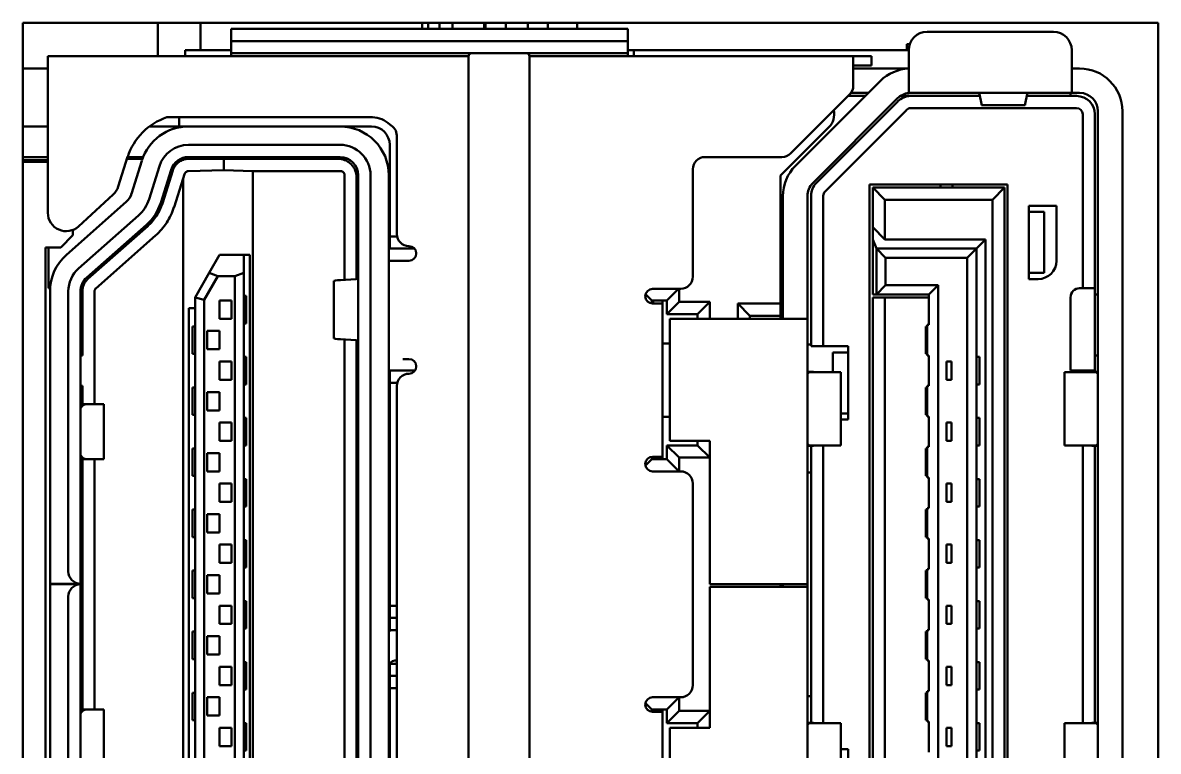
# Model space of a CAD drawing. Header units: millimetres. Extents: x 3412 to 5643, y 891 to 1933.
# Drawn here: x 3686.94 to 3705.54, y 1542.93 to 1554.87 of the extents above; entities that cross this region are included whole.
import ezdxf

# ---------------------------------------------------------------- set-up
doc = ezdxf.new("R2010")
doc.units = ezdxf.units.MM
doc.header["$LTSCALE"] = 1.8
doc.layers.add('외형선(ISO)', color=7, linetype='Continuous', lineweight=50)

msp = doc.modelspace()

# ---------------------------------------------------------------- linework, layer by layer
at = {"layer": '외형선(ISO)'}
for p, q in [((3686.937, 1554.87), (3705.537, 1554.87)), ((3686.937, 1536.27), (3686.937, 1554.87)), ((3689.149, 1554.32), (3689.149, 1554.87)), ((3689.849, 1554.87), (3689.849, 1554.42)), ((3693.478, 1554.77), (3693.478, 1554.87)), ((3693.578, 1554.77), (3693.578, 1554.87)), ((3693.766, 1554.77), (3693.766, 1554.87)), ((3693.978, 1554.77), (3693.978, 1554.87)), ((3694.498, 1554.77), (3694.498, 1554.87)), ((3694.515, 1554.77), (3694.515, 1554.87)), ((3694.849, 1554.77), (3694.849, 1554.87)), ((3695.208, 1554.87), (3695.208, 1554.77)), ((3695.538, 1554.87), (3695.538, 1554.77)), ((3696.018, 1554.87), (3696.018, 1554.77)), ((3705.537, 1554.87), (3705.537, 1536.27)), ((3690.349, 1554.77), (3690.349, 1554.57)), ((3690.349, 1554.77), (3696.849, 1554.77)), ((3696.849, 1554.77), (3696.849, 1554.57)), ((3703.819, 1554.72), (3701.749, 1554.72)), ((3690.349, 1554.42), (3689.599, 1554.42)), ((3689.599, 1554.42), (3689.599, 1554.32)), ((3690.349, 1554.57), (3690.349, 1554.37)), ((3696.849, 1554.57), (3690.349, 1554.57)), ((3696.849, 1554.37), (3696.849, 1554.57)), ((3696.949, 1554.42), (3696.849, 1554.42)), ((3697.149, 1554.42), (3696.949, 1554.42)), ((3696.949, 1554.32), (3696.949, 1554.42)), ((3701.449, 1554.42), (3697.149, 1554.42)), ((3701.419, 1554.52), (3701.466, 1554.52)), ((3701.419, 1554.52), (3701.419, 1554.42)), ((3701.449, 1554.42), (3701.449, 1554.32)), ((3704.119, 1554.42), (3704.119, 1554.32)), ((3687.349, 1554.07), (3687.349, 1554.32)), ((3687.349, 1554.32), (3694.239, 1554.32)), ((3690.349, 1554.37), (3690.349, 1554.32)), ((3694.289, 1554.37), (3690.349, 1554.37)), ((3694.239, 1554.32), (3694.239, 1554.07)), ((3694.289, 1554.37), (3695.189, 1554.37)), ((3696.849, 1554.37), (3695.189, 1554.37)), ((3695.239, 1554.32), (3700.542, 1554.32)), ((3695.239, 1554.07), (3695.239, 1554.32)), ((3696.849, 1554.32), (3696.849, 1554.37)), ((3700.542, 1554.32), (3700.542, 1554.07)), ((3700.692, 1554.32), (3700.542, 1554.32)), ((3700.842, 1554.32), (3700.692, 1554.32)), ((3700.842, 1554.32), (3700.842, 1554.17)), ((3701.449, 1553.72), (3701.449, 1554.32)), ((3704.119, 1554.32), (3704.119, 1553.72)), ((3686.937, 1554.12), (3687.349, 1554.12)), ((3687.349, 1554.07), (3687.349, 1551.755)), ((3694.239, 1537.27), (3694.239, 1554.07)), ((3695.239, 1554.07), (3695.239, 1537.27)), ((3700.542, 1554.17), (3700.692, 1554.17)), ((3701.449, 1554.12), (3700.542, 1554.12)), ((3700.542, 1554.07), (3700.542, 1553.839)), ((3700.692, 1554.17), (3700.842, 1554.17)), ((3704.249, 1554.12), (3704.119, 1554.12)), ((3699.594, 1552.525), (3700.984, 1553.915)), ((3700.484, 1553.698), (3699.514, 1552.728)), ((3700.456, 1553.67), (3700.739, 1553.67)), ((3700.789, 1553.72), (3700.503, 1553.72)), ((3701.313, 1553.67), (3701.483, 1553.67)), ((3704.119, 1553.72), (3701.449, 1553.72)), ((3701.449, 1553.719), (3701.449, 1553.72)), ((3701.483, 1553.67), (3702.612, 1553.67)), ((3702.606, 1553.698), (3702.64, 1553.541)), ((3703.391, 1553.698), (3703.357, 1553.541)), ((3703.385, 1553.67), (3704.199, 1553.67)), ((3704.099, 1553.72), (3704.099, 1553.67)), ((3704.249, 1553.72), (3704.119, 1553.72)), ((3701.267, 1553.632), (3699.877, 1552.242)), ((3699.937, 1552.248), (3701.271, 1553.582)), ((3702.644, 1553.52), (3702.644, 1553.529)), ((3703.354, 1553.52), (3702.644, 1553.52)), ((3703.354, 1553.529), (3703.354, 1553.52)), ((3692.664, 1553.32), (3689.298, 1553.32)), ((3689.499, 1553.32), (3689.499, 1553.17)), ((3700.078, 1552.106), (3701.412, 1553.44)), ((3701.483, 1553.47), (3704.199, 1553.47)), ((3704.299, 1553.37), (3704.299, 1550.52)), ((3704.499, 1553.37), (3704.499, 1550.52)), ((3704.549, 1537.92), (3704.549, 1553.42)), ((3704.949, 1553.42), (3704.949, 1537.92)), ((3686.937, 1553.17), (3687.349, 1553.17)), ((3689.01, 1553.17), (3689.499, 1553.17)), ((3689.499, 1553.17), (3689.653, 1553.17)), ((3692.134, 1553.17), (3689.653, 1553.17)), ((3692.134, 1553.17), (3692.649, 1553.17)), ((3700.141, 1553.158), (3699.349, 1552.365)), ((3693.064, 1553.02), (3693.064, 1551.41)), ((3689.653, 1552.87), (3692.134, 1552.87)), ((3692.949, 1551.37), (3692.949, 1552.87)), ((3687.349, 1552.67), (3686.937, 1552.67)), ((3686.937, 1552.62), (3687.349, 1552.62)), ((3686.937, 1552.59), (3687.349, 1552.59)), ((3687.299, 1552.59), (3687.299, 1552.62)), ((3688.656, 1552.671), (3688.503, 1552.186)), ((3688.9, 1552.64), (3688.646, 1552.64)), ((3688.912, 1552.67), (3688.656, 1552.67)), ((3688.72, 1552.069), (3688.89, 1552.61)), ((3688.759, 1552.67), (3688.759, 1552.64)), ((3689.653, 1552.64), (3689.523, 1552.64)), ((3689.559, 1552.64), (3689.559, 1552.654)), ((3689.653, 1552.67), (3692.134, 1552.67)), ((3690.23, 1552.64), (3689.653, 1552.64)), ((3692.104, 1552.64), (3690.23, 1552.64)), ((3690.23, 1552.452), (3690.23, 1552.64)), ((3690.797, 1552.64), (3690.797, 1552.67)), ((3691.237, 1552.67), (3691.237, 1552.64)), ((3692.264, 1552.64), (3692.104, 1552.64)), ((3698.114, 1552.67), (3699.373, 1552.67)), ((3689.177, 1552.52), (3689.006, 1551.979)), ((3689.197, 1551.919), (3689.367, 1552.46)), ((3689.225, 1551.91), (3689.396, 1552.451)), ((3689.564, 1552.318), (3689.586, 1552.389)), ((3689.648, 1552.437), (3690.23, 1552.452)), ((3690.23, 1552.452), (3690.704, 1552.44)), ((3690.704, 1552.44), (3690.704, 1538.9)), ((3692.139, 1552.44), (3690.704, 1552.44)), ((3692.209, 1550.659), (3692.209, 1552.37)), ((3692.434, 1552.37), (3692.434, 1538.97)), ((3692.634, 1552.37), (3692.634, 1538.97)), ((3692.934, 1538.97), (3692.934, 1552.37)), ((3697.914, 1550.71), (3697.914, 1552.47)), ((3699.349, 1552.365), (3699.349, 1550.27)), ((3689.416, 1551.848), (3689.564, 1552.318)), ((3689.564, 1539.021), (3689.564, 1552.318)), ((3692.404, 1552.34), (3692.404, 1550.67)), ((3700.809, 1539.12), (3700.809, 1552.22)), ((3700.809, 1552.22), (3703.069, 1552.22)), ((3701.969, 1552.17), (3701.969, 1552.22)), ((3702.169, 1552.22), (3702.169, 1552.17)), ((3703.069, 1552.22), (3703.069, 1539.12)), ((3688.42, 1552.055), (3687.852, 1551.534)), ((3699.389, 1552.03), (3699.389, 1550.02)), ((3699.789, 1552.03), (3699.789, 1550.02)), ((3699.849, 1549.57), (3699.849, 1552.035)), ((3700.049, 1549.57), (3700.049, 1552.035)), ((3703.019, 1552.17), (3700.859, 1552.17)), ((3701.059, 1551.97), (3700.859, 1552.17)), ((3700.859, 1552.17), (3700.859, 1551.52)), ((3702.819, 1551.97), (3703.019, 1552.17)), ((3703.019, 1552.17), (3703.019, 1539.17)), ((3687.654, 1551.069), (3688.633, 1551.935)), ((3701.059, 1551.97), (3702.819, 1551.97)), ((3701.059, 1551.32), (3701.059, 1551.97)), ((3702.819, 1539.17), (3702.819, 1551.97)), ((3703.419, 1551.87), (3703.869, 1551.87)), ((3703.419, 1551.87), (3703.419, 1550.67)), ((3703.869, 1550.97), (3703.869, 1551.87)), ((3688.831, 1551.71), (3687.852, 1550.844)), ((3703.669, 1551.77), (3703.419, 1551.77)), ((3703.669, 1551.77), (3703.669, 1550.77)), ((3687.759, 1551.39), (3687.759, 1551.476)), ((3687.985, 1550.694), (3688.964, 1551.56)), ((3688.984, 1551.538), (3688.005, 1550.672)), ((3692.434, 1551.5), (3692.404, 1551.5)), ((3701.059, 1551.32), (3700.859, 1551.52)), ((3700.859, 1551.52), (3700.859, 1551.32)), ((3687.759, 1551.39), (3687.559, 1551.19)), ((3688.135, 1550.518), (3689.114, 1551.384)), ((3692.949, 1551.37), (3693.068, 1551.37)), ((3692.949, 1551.37), (3692.949, 1551.17)), ((3700.859, 1551.32), (3700.919, 1551.17)), ((3700.859, 1550.42), (3700.859, 1551.32)), ((3702.709, 1551.32), (3701.059, 1551.32)), ((3702.559, 1551.17), (3702.709, 1551.32)), ((3702.709, 1539.17), (3702.709, 1551.32)), ((3687.309, 1551.19), (3687.309, 1540.15)), ((3687.309, 1551.19), (3687.559, 1551.19)), ((3687.359, 1550.72), (3687.359, 1551.19)), ((3690.159, 1551.07), (3689.989, 1550.772)), ((3690.159, 1551.07), (3690.559, 1551.07)), ((3690.659, 1551.07), (3690.559, 1551.07)), ((3690.559, 1550.772), (3690.559, 1551.07)), ((3690.659, 1551.07), (3690.659, 1540.27)), ((3692.949, 1551.17), (3693.353, 1551.17)), ((3700.919, 1550.42), (3700.919, 1551.17)), ((3702.559, 1551.17), (3700.919, 1551.17)), ((3700.919, 1551.17), (3701.069, 1551.02)), ((3702.409, 1551.02), (3702.559, 1551.17)), ((3702.559, 1539.17), (3702.559, 1551.17)), ((3693.164, 1550.97), (3692.934, 1550.97)), ((3693.164, 1550.97), (3693.264, 1550.97)), ((3701.069, 1551.02), (3702.409, 1551.02)), ((3701.069, 1550.57), (3701.069, 1551.02)), ((3702.409, 1539.32), (3702.409, 1551.02)), ((3687.359, 1550.52), (3687.359, 1550.72)), ((3689.759, 1550.37), (3689.989, 1550.772)), ((3689.909, 1550.33), (3690.131, 1550.72)), ((3690.131, 1550.72), (3689.989, 1550.772)), ((3690.131, 1550.72), (3690.409, 1550.72)), ((3690.559, 1550.772), (3690.409, 1550.72)), ((3690.409, 1550.72), (3690.409, 1540.62)), ((3690.559, 1550.772), (3690.559, 1540.567)), ((3703.419, 1550.77), (3703.669, 1550.77)), ((3687.385, 1550.52), (3687.359, 1550.52)), ((3687.914, 1550.52), (3687.888, 1550.52)), ((3687.914, 1550.47), (3687.914, 1550.52)), ((3692.034, 1550.64), (3692.034, 1549.699)), ((3692.394, 1550.67), (3692.141, 1550.654)), ((3697.254, 1550.51), (3697.714, 1550.51)), ((3697.489, 1550.32), (3697.679, 1550.51)), ((3697.689, 1550.51), (3697.689, 1550.295)), ((3700.919, 1550.42), (3701.069, 1550.57)), ((3701.069, 1550.57), (3701.929, 1550.57)), ((3701.779, 1550.42), (3701.929, 1550.57)), ((3701.929, 1550.57), (3701.929, 1539.77)), ((3703.569, 1550.67), (3703.419, 1550.67)), ((3704.299, 1550.52), (3704.249, 1550.52)), ((3704.299, 1550.52), (3704.499, 1550.52)), ((3704.499, 1550.52), (3704.499, 1549.17)), ((3687.384, 1545.88), (3687.384, 1550.47)), ((3687.684, 1545.88), (3687.684, 1550.47)), ((3687.884, 1545.68), (3687.884, 1550.47)), ((3687.914, 1549.42), (3687.914, 1550.47)), ((3688.113, 1550.47), (3688.113, 1548.62)), ((3689.759, 1540.97), (3689.759, 1550.37)), ((3689.909, 1550.33), (3689.759, 1550.37)), ((3689.909, 1541.01), (3689.909, 1550.33)), ((3690.159, 1550.02), (3690.159, 1550.32)), ((3690.359, 1550.32), (3690.159, 1550.32)), ((3690.359, 1550.02), (3690.359, 1550.32)), ((3690.599, 1550.395), (3690.559, 1550.395)), ((3690.599, 1550.395), (3690.599, 1549.945)), ((3697.239, 1550.32), (3697.138, 1550.421)), ((3697.239, 1550.32), (3697.489, 1550.32)), ((3697.239, 1550.271), (3697.239, 1550.32)), ((3697.264, 1550.32), (3697.264, 1550.27)), ((3697.414, 1550.27), (3697.414, 1550.32)), ((3697.489, 1550.32), (3697.489, 1550.095)), ((3700.859, 1550.42), (3700.919, 1550.42)), ((3700.859, 1539.97), (3700.859, 1550.37)), ((3701.059, 1550.37), (3700.859, 1550.37)), ((3701.779, 1550.42), (3700.919, 1550.42)), ((3701.059, 1539.97), (3701.059, 1550.37)), ((3701.779, 1550.37), (3701.059, 1550.37)), ((3701.779, 1550.42), (3701.779, 1549.92)), ((3704.099, 1550.37), (3704.099, 1549.17)), ((3704.549, 1550.42), (3704.499, 1550.42)), ((3689.659, 1550.195), (3689.659, 1541.145)), ((3689.759, 1550.195), (3689.659, 1550.195)), ((3697.254, 1550.27), (3697.264, 1550.27)), ((3697.414, 1550.27), (3697.264, 1550.27)), ((3697.414, 1550.27), (3697.414, 1547.76)), ((3697.489, 1550.095), (3697.689, 1550.295)), ((3697.689, 1550.295), (3698.189, 1550.295)), ((3697.989, 1550.095), (3698.189, 1550.295)), ((3698.189, 1550.295), (3698.189, 1550.02)), ((3698.649, 1550.02), (3698.649, 1550.27)), ((3698.649, 1550.27), (3699.349, 1550.27)), ((3698.849, 1550.07), (3698.649, 1550.27)), ((3699.349, 1550.07), (3699.349, 1550.27)), ((3690.359, 1550.02), (3690.159, 1550.02)), ((3690.559, 1549.945), (3690.599, 1549.945)), ((3697.489, 1550.095), (3697.989, 1550.095)), ((3698.039, 1550.02), (3697.539, 1550.02)), ((3697.539, 1548.02), (3697.539, 1550.02)), ((3697.989, 1550.095), (3697.989, 1550.02)), ((3699.189, 1550.02), (3698.039, 1550.02)), ((3698.849, 1550.02), (3698.849, 1550.07)), ((3698.849, 1550.07), (3699.349, 1550.07)), ((3699.789, 1550.02), (3699.189, 1550.02)), ((3699.349, 1550.07), (3699.349, 1550.02)), ((3699.789, 1550.02), (3699.789, 1545.67)), ((3687.884, 1549.92), (3687.914, 1549.92)), ((3687.884, 1549.86), (3687.914, 1549.86)), ((3689.759, 1549.895), (3689.719, 1549.895)), ((3689.719, 1549.445), (3689.719, 1549.895)), ((3689.959, 1549.52), (3689.959, 1549.82)), ((3689.959, 1549.82), (3690.159, 1549.82)), ((3690.159, 1549.52), (3690.159, 1549.82)), ((3701.729, 1549.445), (3701.729, 1549.895)), ((3701.749, 1549.895), (3701.729, 1549.895)), ((3701.779, 1549.92), (3701.749, 1549.92)), ((3701.749, 1549.92), (3701.749, 1549.42)), ((3692.394, 1549.67), (3692.141, 1549.685)), ((3692.209, 1541.659), (3692.209, 1549.681)), ((3692.404, 1549.669), (3692.404, 1541.67)), ((3697.534, 1549.615), (3697.414, 1549.615)), ((3697.534, 1549.615), (3697.534, 1548.415)), ((3699.789, 1549.6), (3699.849, 1549.6)), ((3699.849, 1549.57), (3700.049, 1549.57)), ((3700.049, 1549.57), (3700.459, 1549.57)), ((3700.459, 1548.37), (3700.459, 1549.57)), ((3687.914, 1549.42), (3687.884, 1549.42)), ((3689.719, 1549.445), (3689.759, 1549.445)), ((3689.959, 1549.52), (3690.159, 1549.52)), ((3690.599, 1549.395), (3690.559, 1549.395)), ((3690.599, 1549.395), (3690.599, 1548.945)), ((3700.459, 1549.47), (3700.209, 1549.47)), ((3700.209, 1549.47), (3700.209, 1549.145)), ((3701.729, 1549.445), (3701.749, 1549.445)), ((3701.749, 1549.42), (3701.779, 1549.42)), ((3701.779, 1549.42), (3701.779, 1548.92)), ((3702.609, 1549.395), (3702.559, 1549.395)), ((3702.609, 1549.395), (3702.609, 1548.945)), ((3704.499, 1549.42), (3704.549, 1549.42)), ((3690.159, 1549.02), (3690.159, 1549.32)), ((3690.359, 1549.32), (3690.159, 1549.32)), ((3690.359, 1549.02), (3690.359, 1549.32)), ((3693.264, 1549.36), (3693.164, 1549.36)), ((3702.151, 1549.32), (3702.066, 1549.32)), ((3702.066, 1549.32), (3702.066, 1549.02)), ((3702.151, 1549.02), (3702.151, 1549.32)), ((3690.359, 1549.02), (3690.159, 1549.02)), ((3692.434, 1549.17), (3692.404, 1549.17)), ((3692.949, 1549.17), (3692.934, 1549.17)), ((3692.949, 1549.17), (3692.949, 1548.97)), ((3693.361, 1549.17), (3692.949, 1549.17)), ((3699.789, 1549.155), (3699.992, 1549.145)), ((3699.834, 1549.145), (3699.789, 1549.145)), ((3700.269, 1549.145), (3699.834, 1549.145)), ((3700.339, 1549.145), (3700.269, 1549.145)), ((3700.339, 1547.945), (3700.339, 1549.145)), ((3702.066, 1549.02), (3702.151, 1549.02)), ((3704.069, 1549.145), (3703.999, 1549.145)), ((3703.999, 1549.145), (3703.999, 1547.945)), ((3704.504, 1549.145), (3704.069, 1549.145)), ((3704.299, 1549.17), (3704.099, 1549.17)), ((3704.299, 1549.17), (3704.299, 1549.145)), ((3704.499, 1549.17), (3704.299, 1549.17)), ((3704.549, 1549.155), (3704.345, 1549.145)), ((3704.499, 1549.17), (3704.499, 1549.152)), ((3704.549, 1549.145), (3704.504, 1549.145)), ((3687.884, 1548.92), (3687.914, 1548.92)), ((3687.914, 1548.62), (3687.914, 1548.92)), ((3689.719, 1548.445), (3689.719, 1548.895)), ((3689.759, 1548.895), (3689.719, 1548.895)), ((3690.559, 1548.945), (3690.599, 1548.945)), ((3692.949, 1545.32), (3692.949, 1548.97)), ((3693.07, 1548.97), (3692.949, 1548.97)), ((3693.064, 1542.42), (3693.064, 1548.92)), ((3701.749, 1548.895), (3701.729, 1548.895)), ((3701.729, 1548.445), (3701.729, 1548.895)), ((3701.779, 1548.92), (3701.749, 1548.92)), ((3701.749, 1548.92), (3701.749, 1548.42)), ((3702.559, 1548.945), (3702.609, 1548.945)), ((3689.959, 1548.52), (3689.959, 1548.82)), ((3689.959, 1548.82), (3690.159, 1548.82)), ((3690.159, 1548.52), (3690.159, 1548.82)), ((3687.979, 1548.62), (3687.884, 1548.62)), ((3688.19, 1548.62), (3687.979, 1548.62)), ((3688.264, 1548.62), (3688.19, 1548.62)), ((3688.264, 1548.62), (3688.264, 1547.72)), ((3689.959, 1548.52), (3690.159, 1548.52)), ((3700.339, 1548.47), (3700.459, 1548.47)), ((3689.719, 1548.445), (3689.759, 1548.445)), ((3690.359, 1548.32), (3690.159, 1548.32)), ((3690.159, 1548.02), (3690.159, 1548.32)), ((3690.359, 1548.02), (3690.359, 1548.32)), ((3690.599, 1548.395), (3690.559, 1548.395)), ((3690.599, 1548.395), (3690.599, 1547.945)), ((3697.534, 1548.415), (3697.414, 1548.415)), ((3700.459, 1548.37), (3700.339, 1548.37)), ((3701.729, 1548.445), (3701.749, 1548.445)), ((3701.749, 1548.42), (3701.779, 1548.42)), ((3701.779, 1548.42), (3701.779, 1547.92)), ((3702.066, 1548.32), (3702.066, 1548.02)), ((3702.151, 1548.32), (3702.066, 1548.32)), ((3702.151, 1548.02), (3702.151, 1548.32)), ((3702.609, 1548.395), (3702.559, 1548.395)), ((3702.609, 1548.395), (3702.609, 1547.945)), ((3689.719, 1547.445), (3689.719, 1547.895)), ((3689.759, 1547.895), (3689.719, 1547.895)), ((3690.359, 1548.02), (3690.159, 1548.02)), ((3690.559, 1547.945), (3690.599, 1547.945)), ((3692.404, 1547.92), (3692.434, 1547.92)), ((3692.934, 1547.92), (3692.949, 1547.92)), ((3697.989, 1547.945), (3697.489, 1547.945)), ((3697.489, 1547.945), (3697.689, 1547.745)), ((3697.489, 1547.945), (3697.489, 1547.72)), ((3697.539, 1548.02), (3698.039, 1548.02)), ((3697.989, 1548.02), (3697.989, 1547.945)), ((3697.989, 1547.945), (3698.189, 1547.745)), ((3698.039, 1548.02), (3698.189, 1548.02)), ((3698.189, 1548.02), (3698.189, 1545.67)), ((3699.789, 1547.945), (3699.834, 1547.945)), ((3699.789, 1547.935), (3699.992, 1547.945)), ((3699.834, 1547.945), (3700.269, 1547.945)), ((3699.849, 1543.402), (3699.849, 1547.938)), ((3700.049, 1543.395), (3700.049, 1547.945)), ((3700.269, 1547.945), (3700.339, 1547.945)), ((3701.749, 1547.895), (3701.729, 1547.895)), ((3701.729, 1547.895), (3701.729, 1547.445)), ((3701.779, 1547.92), (3701.749, 1547.92)), ((3701.749, 1547.92), (3701.749, 1547.42)), ((3702.066, 1548.02), (3702.151, 1548.02)), ((3702.559, 1547.945), (3702.609, 1547.945)), ((3703.999, 1547.945), (3704.069, 1547.945)), ((3704.069, 1547.945), (3704.504, 1547.945)), ((3704.299, 1547.945), (3704.299, 1543.395)), ((3704.549, 1547.935), (3704.345, 1547.945)), ((3704.499, 1547.937), (3704.499, 1543.402)), ((3704.504, 1547.945), (3704.549, 1547.945)), ((3687.884, 1547.72), (3687.979, 1547.72)), ((3687.914, 1543.62), (3687.914, 1547.72)), ((3687.979, 1547.72), (3688.19, 1547.72)), ((3688.113, 1547.72), (3688.113, 1543.62)), ((3688.19, 1547.72), (3688.264, 1547.72)), ((3689.959, 1547.52), (3689.959, 1547.82)), ((3689.959, 1547.82), (3690.159, 1547.82)), ((3690.159, 1547.52), (3690.159, 1547.82)), ((3697.239, 1547.72), (3697.136, 1547.617)), ((3697.239, 1547.72), (3697.239, 1547.759)), ((3697.489, 1547.72), (3697.239, 1547.72)), ((3697.264, 1547.76), (3697.254, 1547.76)), ((3697.264, 1547.76), (3697.264, 1547.72)), ((3697.264, 1547.76), (3697.414, 1547.76)), ((3697.414, 1547.72), (3697.414, 1547.76)), ((3697.489, 1547.72), (3697.689, 1547.52)), ((3698.189, 1547.745), (3697.689, 1547.745)), ((3697.689, 1547.745), (3697.689, 1547.52)), ((3692.404, 1547.62), (3692.434, 1547.62)), ((3692.934, 1547.62), (3692.949, 1547.62)), ((3689.719, 1547.445), (3689.759, 1547.445)), ((3689.959, 1547.52), (3690.159, 1547.52)), ((3690.599, 1547.395), (3690.559, 1547.395)), ((3690.599, 1547.395), (3690.599, 1546.945)), ((3697.714, 1547.52), (3697.254, 1547.52)), ((3699.789, 1547.5), (3699.849, 1547.5)), ((3701.729, 1547.445), (3701.749, 1547.445)), ((3701.749, 1547.42), (3701.779, 1547.42)), ((3701.779, 1547.42), (3701.779, 1546.92)), ((3702.609, 1547.395), (3702.559, 1547.395)), ((3702.609, 1547.395), (3702.609, 1546.945)), ((3687.884, 1547.32), (3687.914, 1547.32)), ((3687.884, 1547.26), (3687.914, 1547.26)), ((3690.159, 1547.02), (3690.159, 1547.32)), ((3690.359, 1547.32), (3690.159, 1547.32)), ((3690.359, 1547.02), (3690.359, 1547.32)), ((3697.914, 1544.02), (3697.914, 1547.32)), ((3702.066, 1547.32), (3702.066, 1547.02)), ((3702.151, 1547.32), (3702.066, 1547.32)), ((3702.151, 1547.02), (3702.151, 1547.32)), ((3690.359, 1547.02), (3690.159, 1547.02)), ((3702.066, 1547.02), (3702.151, 1547.02)), ((3689.719, 1546.445), (3689.719, 1546.895)), ((3689.759, 1546.895), (3689.719, 1546.895)), ((3689.959, 1546.52), (3689.959, 1546.82)), ((3689.959, 1546.82), (3690.159, 1546.82)), ((3690.159, 1546.52), (3690.159, 1546.82)), ((3690.559, 1546.945), (3690.599, 1546.945)), ((3701.749, 1546.895), (3701.729, 1546.895)), ((3701.729, 1546.895), (3701.729, 1546.445)), ((3701.779, 1546.92), (3701.749, 1546.92)), ((3701.749, 1546.92), (3701.749, 1546.42)), ((3702.559, 1546.945), (3702.609, 1546.945)), ((3689.719, 1546.445), (3689.759, 1546.445)), ((3689.959, 1546.52), (3690.159, 1546.52)), ((3701.729, 1546.445), (3701.749, 1546.445)), ((3701.749, 1546.42), (3701.779, 1546.42)), ((3701.779, 1546.42), (3701.779, 1545.92)), ((3690.159, 1546.02), (3690.159, 1546.32)), ((3690.359, 1546.32), (3690.159, 1546.32)), ((3690.359, 1546.02), (3690.359, 1546.32)), ((3690.599, 1546.395), (3690.559, 1546.395)), ((3690.599, 1546.395), (3690.599, 1545.945)), ((3702.066, 1546.32), (3702.066, 1546.02)), ((3702.151, 1546.32), (3702.066, 1546.32)), ((3702.151, 1546.02), (3702.151, 1546.32)), ((3702.609, 1546.395), (3702.559, 1546.395)), ((3702.609, 1546.395), (3702.609, 1545.945)), ((3687.384, 1545.68), (3687.384, 1545.88)), ((3689.719, 1545.445), (3689.719, 1545.895)), ((3689.759, 1545.895), (3689.719, 1545.895)), ((3690.359, 1546.02), (3690.159, 1546.02)), ((3690.559, 1545.945), (3690.599, 1545.945)), ((3701.749, 1545.895), (3701.729, 1545.895)), ((3701.729, 1545.445), (3701.729, 1545.895)), ((3701.779, 1545.92), (3701.749, 1545.92)), ((3701.749, 1545.92), (3701.749, 1545.42)), ((3702.066, 1546.02), (3702.151, 1546.02)), ((3702.559, 1545.945), (3702.609, 1545.945)), ((3687.884, 1545.68), (3687.384, 1545.68)), ((3687.384, 1545.68), (3687.384, 1545.67)), ((3687.384, 1545.67), (3687.884, 1545.67)), ((3687.384, 1545.47), (3687.384, 1545.67)), ((3687.884, 1545.67), (3687.884, 1545.68)), ((3687.884, 1540.87), (3687.884, 1545.67)), ((3689.959, 1545.52), (3689.959, 1545.82)), ((3689.959, 1545.82), (3690.159, 1545.82)), ((3690.159, 1545.52), (3690.159, 1545.82)), ((3699.189, 1545.67), (3698.189, 1545.67)), ((3699.189, 1545.67), (3699.789, 1545.67)), ((3699.349, 1545.67), (3699.349, 1545.63)), ((3699.389, 1545.67), (3699.389, 1545.63)), ((3699.789, 1545.63), (3699.789, 1545.67)), ((3689.959, 1545.52), (3690.159, 1545.52)), ((3699.189, 1545.63), (3698.189, 1545.63)), ((3698.189, 1545.63), (3698.189, 1543.32)), ((3699.789, 1545.63), (3699.189, 1545.63)), ((3699.789, 1545.63), (3699.789, 1541.32)), ((3687.384, 1540.87), (3687.384, 1545.47)), ((3687.684, 1540.87), (3687.684, 1545.47)), ((3687.914, 1545.38), (3687.884, 1545.38)), ((3687.914, 1545.32), (3687.884, 1545.32)), ((3689.719, 1545.445), (3689.759, 1545.445)), ((3690.359, 1545.32), (3690.159, 1545.32)), ((3690.159, 1545.02), (3690.159, 1545.32)), ((3690.359, 1545.02), (3690.359, 1545.32)), ((3690.599, 1545.395), (3690.559, 1545.395)), ((3690.599, 1545.395), (3690.599, 1544.945)), ((3692.949, 1545.32), (3692.949, 1545.12)), ((3692.949, 1545.32), (3693.064, 1545.32)), ((3701.729, 1545.445), (3701.749, 1545.445)), ((3701.749, 1545.42), (3701.779, 1545.42)), ((3701.779, 1545.42), (3701.779, 1544.92)), ((3702.066, 1545.32), (3702.066, 1545.02)), ((3702.151, 1545.32), (3702.066, 1545.32)), ((3702.151, 1545.02), (3702.151, 1545.32)), ((3702.609, 1545.395), (3702.559, 1545.395)), ((3702.609, 1545.395), (3702.609, 1544.945)), ((3692.949, 1545.12), (3692.949, 1544.92)), ((3692.949, 1545.12), (3693.064, 1545.12)), ((3690.359, 1545.02), (3690.159, 1545.02)), ((3690.559, 1544.945), (3690.599, 1544.945)), ((3692.949, 1544.92), (3692.949, 1544.914)), ((3693.034, 1544.92), (3692.949, 1544.92)), ((3693.034, 1544.92), (3693.064, 1544.92)), ((3701.779, 1544.92), (3701.749, 1544.92)), ((3701.749, 1544.92), (3701.749, 1544.42)), ((3702.066, 1545.02), (3702.151, 1545.02)), ((3702.559, 1544.945), (3702.609, 1544.945)), ((3689.719, 1544.445), (3689.719, 1544.895)), ((3689.759, 1544.895), (3689.719, 1544.895)), ((3689.959, 1544.52), (3689.959, 1544.82)), ((3689.959, 1544.82), (3690.159, 1544.82)), ((3690.159, 1544.52), (3690.159, 1544.82)), ((3701.749, 1544.895), (3701.729, 1544.895)), ((3701.729, 1544.445), (3701.729, 1544.895)), ((3687.884, 1544.66), (3687.914, 1544.66)), ((3689.719, 1544.445), (3689.759, 1544.445)), ((3689.959, 1544.52), (3690.159, 1544.52)), ((3690.599, 1544.395), (3690.559, 1544.395)), ((3690.599, 1544.395), (3690.599, 1543.945)), ((3692.949, 1544.372), (3692.949, 1544.37)), ((3692.949, 1544.37), (3692.949, 1544.17)), ((3692.949, 1544.37), (3693.064, 1544.37)), ((3693.064, 1544.42), (3693.034, 1544.42)), ((3701.729, 1544.445), (3701.749, 1544.445)), ((3701.749, 1544.42), (3701.779, 1544.42)), ((3701.779, 1544.42), (3701.779, 1543.92)), ((3702.609, 1544.395), (3702.559, 1544.395)), ((3702.609, 1544.395), (3702.609, 1543.945)), ((3690.359, 1544.32), (3690.159, 1544.32)), ((3690.159, 1544.02), (3690.159, 1544.32)), ((3690.359, 1544.02), (3690.359, 1544.32)), ((3702.066, 1544.32), (3702.066, 1544.02)), ((3702.151, 1544.32), (3702.066, 1544.32)), ((3702.151, 1544.02), (3702.151, 1544.32)), ((3687.914, 1544.08), (3687.884, 1544.08)), ((3690.359, 1544.02), (3690.159, 1544.02)), ((3692.949, 1544.17), (3692.949, 1543.97)), ((3693.064, 1544.17), (3692.949, 1544.17)), ((3702.066, 1544.02), (3702.151, 1544.02)), ((3689.719, 1543.445), (3689.719, 1543.895)), ((3689.759, 1543.895), (3689.719, 1543.895)), ((3689.959, 1543.52), (3689.959, 1543.82)), ((3689.959, 1543.82), (3690.159, 1543.82)), ((3690.159, 1543.52), (3690.159, 1543.82)), ((3690.559, 1543.945), (3690.599, 1543.945)), ((3692.949, 1542.37), (3692.949, 1543.97)), ((3693.064, 1543.97), (3692.949, 1543.97)), ((3697.254, 1543.82), (3697.714, 1543.82)), ((3697.489, 1543.62), (3697.689, 1543.82)), ((3697.689, 1543.82), (3697.689, 1543.595)), ((3699.789, 1543.84), (3699.849, 1543.84)), ((3701.749, 1543.895), (3701.729, 1543.895)), ((3701.729, 1543.895), (3701.729, 1543.445)), ((3701.779, 1543.92), (3701.749, 1543.92)), ((3701.749, 1543.92), (3701.749, 1543.42)), ((3702.559, 1543.945), (3702.609, 1543.945)), ((3687.979, 1543.62), (3687.884, 1543.62)), ((3688.19, 1543.62), (3687.979, 1543.62)), ((3688.264, 1543.62), (3688.19, 1543.62)), ((3688.264, 1543.62), (3688.264, 1542.72)), ((3692.434, 1543.72), (3692.404, 1543.72)), ((3692.949, 1543.72), (3692.934, 1543.72)), ((3697.239, 1543.62), (3697.136, 1543.722)), ((3697.239, 1543.62), (3697.489, 1543.62)), ((3697.239, 1543.581), (3697.239, 1543.62)), ((3697.264, 1543.62), (3697.264, 1543.58)), ((3697.414, 1543.58), (3697.414, 1543.62)), ((3697.489, 1543.62), (3697.489, 1543.395)), ((3689.719, 1543.445), (3689.759, 1543.445)), ((3689.959, 1543.52), (3690.159, 1543.52)), ((3697.254, 1543.58), (3697.264, 1543.58)), ((3697.414, 1543.58), (3697.264, 1543.58)), ((3697.414, 1543.58), (3697.414, 1541.07)), ((3697.489, 1543.395), (3697.689, 1543.595)), ((3697.689, 1543.595), (3698.189, 1543.595)), ((3697.989, 1543.395), (3698.189, 1543.595)), ((3701.729, 1543.445), (3701.749, 1543.445)), ((3690.359, 1543.32), (3690.159, 1543.32)), ((3690.159, 1543.02), (3690.159, 1543.32)), ((3690.359, 1543.02), (3690.359, 1543.32)), ((3690.599, 1543.395), (3690.559, 1543.395)), ((3690.599, 1543.395), (3690.599, 1542.945)), ((3692.434, 1543.42), (3692.404, 1543.42)), ((3692.949, 1543.42), (3692.934, 1543.42)), ((3697.489, 1543.395), (3697.989, 1543.395)), ((3697.539, 1541.32), (3697.539, 1543.32)), ((3698.039, 1543.32), (3697.539, 1543.32)), ((3697.989, 1543.395), (3697.989, 1543.32)), ((3698.039, 1543.32), (3698.189, 1543.32)), ((3699.789, 1543.405), (3699.992, 1543.395)), ((3699.834, 1543.395), (3699.789, 1543.395)), ((3700.269, 1543.395), (3699.834, 1543.395)), ((3700.339, 1543.395), (3700.269, 1543.395)), ((3700.339, 1542.195), (3700.339, 1543.395)), ((3701.749, 1543.42), (3701.779, 1543.42)), ((3701.779, 1543.42), (3701.779, 1542.92)), ((3702.066, 1543.32), (3702.066, 1543.02)), ((3702.151, 1543.32), (3702.066, 1543.32)), ((3702.151, 1543.02), (3702.151, 1543.32)), ((3702.609, 1543.395), (3702.559, 1543.395)), ((3702.609, 1543.395), (3702.609, 1542.945)), ((3704.069, 1543.395), (3703.999, 1543.395)), ((3703.999, 1543.395), (3703.999, 1542.195)), ((3704.504, 1543.395), (3704.069, 1543.395)), ((3704.549, 1543.405), (3704.345, 1543.395)), ((3704.549, 1543.395), (3704.504, 1543.395)), ((3690.359, 1543.02), (3690.159, 1543.02)), ((3690.559, 1542.945), (3690.599, 1542.945)), ((3700.339, 1542.97), (3700.459, 1542.97)), ((3700.459, 1541.77), (3700.459, 1542.97)), ((3702.066, 1543.02), (3702.151, 1543.02)), ((3702.559, 1542.945), (3702.609, 1542.945))]:
    msp.add_line(p, q, dxfattribs=at)
for centre, radius, start, end in [((3701.749, 1554.42), 0.3, 90, 180), ((3703.819, 1554.42), 0.3, 0, 90), ((3694.289, 1554.32), 0.05, 90, 180), ((3695.189, 1554.32), 0.05, 0, 90), ((3701.479, 1553.42), 0.7, 92.4521, 135), ((3704.249, 1553.42), 0.7, 0, 90), ((3700.342, 1553.839), 0.2, 315, 0), ((3701.479, 1553.42), 0.3, 95.7027, 135), ((3701.483, 1553.37), 0.3, 90, 135), ((3704.199, 1553.37), 0.3, 0, 90), ((3704.249, 1553.42), 0.3, 0, 90), ((3689.61, 1552.37), 1, 108.1949, 162.4744), ((3692.664, 1552.92), 0.4, 44.6995, 90), ((3699.929, 1553.37), 0.3, 315, 12.6282), ((3701.483, 1553.37), 0.1, 90, 135), ((3704.199, 1553.37), 0.1, 0, 90), ((3689.653, 1552.37), 0.8, 90, 162.5), ((3692.134, 1552.37), 0.8, 0, 90), ((3692.649, 1552.87), 0.3, 0, 90), ((3692.864, 1553.02), 0.2, 0, 65.0636), ((3689.653, 1552.37), 0.5, 90, 162.5), ((3692.134, 1552.37), 0.5, 0, 90), ((3699.373, 1552.87), 0.2, 270, 315), ((3689.653, 1552.37), 0.3, 90, 162.5), ((3692.104, 1552.34), 0.3, 84.2537, 89.9989), ((3692.134, 1552.37), 0.3, 0, 90), ((3698.114, 1552.47), 0.2, 90, 180), ((3692.104, 1552.34), 0.3, 0, 5.7227), ((3700.089, 1552.03), 0.7, 135, 180), ((3688.217, 1552.276), 0.3, 312.5104, 342.4744), ((3700.089, 1552.03), 0.3, 135, 180), ((3700.149, 1552.035), 0.3, 135, 180), ((3688.434, 1552.16), 0.3, 311.5, 342.5), ((3700.149, 1552.035), 0.1, 135, 180), ((3688.434, 1552.16), 0.6, 311.5, 342.5), ((3688.434, 1552.16), 0.8, 311.5, 342.5), ((3687.649, 1551.755), 0.3, 180, 312.6101), ((3693.264, 1551.41), 0.2, 180, 270), ((3688.184, 1550.47), 0.8, 131.5, 180), ((3693.264, 1551.09), 0.12, 270, 90), ((3703.569, 1550.97), 0.3, 270, 0), ((3688.184, 1550.47), 0.5, 131.5, 180), ((3688.184, 1550.47), 0.3, 131.5, 180), ((3697.714, 1550.71), 0.2, 270, 0), ((3697.254, 1550.39), 0.12, 90, 270), ((3704.249, 1550.37), 0.15, 90, 180), ((3693.264, 1549.24), 0.12, 270, 90), ((3693.264, 1548.92), 0.2, 90, 180), ((3697.254, 1547.64), 0.12, 90, 270), ((3697.714, 1547.32), 0.2, 0, 90), ((3688.039, 1546.8), 0.3, 238.8926, 245.3771), ((3688.039, 1545.84), 0.3, 114.6229, 121.1074), ((3687.884, 1545.88), 0.2, 180, 270), ((3687.884, 1545.47), 0.2, 90, 180), ((3693.034, 1544.32), 0.6, 90, 99.5941), ((3693.034, 1544.32), 0.1, 90, 180), ((3697.714, 1544.02), 0.2, 270, 0), ((3697.254, 1543.7), 0.12, 90, 270)]:
    msp.add_arc(centre, radius, start, end, dxfattribs=at)
for centre, major_axis, ratio, start_param, end_param in [((3702.596, 1553.418), (0, 0.302), 0.087185, 5.904067, 6.283237), ((3703.401, 1553.418), (0, 0.302), 0.087185, 6.283133, 6.662304), ((3702.65, 1553.82), (0, -0.3), 0.087473, 5.902813, 6.037277), ((3703.347, 1553.82), (0, -0.3), 0.087473, 0.245908, 0.380372), ((3692.834, 1550.64), (0.8, 0), 0.034921, 2.617994, 3.141593), ((3692.133, 1550.675), (0.3, 0), 0.034941, 5.75988, 6.283207), ((3692.834, 1549.699), (-0.8, 0), 0.034921, 0, 0.523599), ((3692.133, 1549.664), (0.3, 0), 0.034941, 6.283164, 6.80649), ((3699.834, 1548.945), (0, 0.2), 0.469472, 0, 0.498034), ((3704.504, 1548.945), (0, 0.2), 0.469472, 5.785152, 6.283185), ((3687.979, 1548.32), (0, 0.3), 0.5, 0, 0.689909), ((3699.834, 1548.145), (0, -0.2), 0.469472, 5.785152, 6.283185), ((3704.504, 1548.145), (0, -0.2), 0.469472, 6.283185, 6.781219), ((3687.979, 1548.02), (0, -0.3), 0.5, 5.593276, 6.283185), ((3687.979, 1543.32), (0, 0.3), 0.5, 0, 0.689909), ((3699.834, 1543.195), (0, 0.2), 0.469472, 0, 0.498034), ((3704.504, 1543.195), (0, 0.2), 0.469472, 5.785152, 6.283185)]:
    msp.add_ellipse(centre, major_axis=major_axis, ratio=ratio, start_param=start_param, end_param=end_param, dxfattribs=at)
for points, knots in [([(3689.653, 1552.64), (3689.625, 1552.64), (3689.596, 1552.635), (3689.542, 1552.617), (3689.517, 1552.604), (3689.471, 1552.571), (3689.451, 1552.55), (3689.417, 1552.504), (3689.404, 1552.478), (3689.396, 1552.451)], [-0.03423323, -0.03423323, -0.03423323, -0.03423323, -0.02567645, -0.02567645, -0.01711842, -0.01711842, -0.00855938, -0.00855938, -0.00000269, -0.00000269, -0.00000269, -0.00000269]), ([(3692.402, 1552.37), (3692.399, 1552.404), (3692.389, 1552.438), (3692.36, 1552.5), (3692.34, 1552.528), (3692.292, 1552.576), (3692.264, 1552.596), (3692.202, 1552.625), (3692.168, 1552.635), (3692.134, 1552.638)], [-0.04139305, -0.04139305, -0.04139305, -0.04139305, -0.03094967, -0.03094967, -0.02065718, -0.02065718, -0.0104094, -0.0104094, -0.00000178, -0.00000178, -0.00000178, -0.00000178]), ([(3689.586, 1552.389), (3689.588, 1552.396), (3689.591, 1552.402), (3689.599, 1552.414), (3689.604, 1552.419), (3689.615, 1552.427), (3689.621, 1552.431), (3689.634, 1552.435), (3689.641, 1552.437), (3689.648, 1552.437)], [-0.008356018, -0.008356018, -0.008356018, -0.008356018, -0.006276336, -0.006276336, -0.004174061, -0.004174061, -0.002096725, -0.002096725, -0.000000995, -0.000000995, -0.000000995, -0.000000995]), ([(3692.139, 1552.44), (3692.144, 1552.44), (3692.149, 1552.439), (3692.158, 1552.437), (3692.163, 1552.436), (3692.175, 1552.43), (3692.182, 1552.425), (3692.195, 1552.413), (3692.2, 1552.406), (3692.205, 1552.393), (3692.207, 1552.389), (3692.208, 1552.379), (3692.209, 1552.374), (3692.209, 1552.37)], [0.000001, 0.000001, 0.000001, 0.000001, 0.00144378, 0.00144378, 0.00288171, 0.00288171, 0.00549749, 0.00549749, 0.00811324, 0.00811324, 0.00955116, 0.00955116, 0.01099405, 0.01099405, 0.01099405, 0.01099405]), ([(3689.225, 1551.91), (3689.203, 1551.839), (3689.171, 1551.77), (3689.089, 1551.645), (3689.04, 1551.588), (3688.984, 1551.538)], [0.00000304, 0.00000304, 0.00000304, 0.00000304, 0.02248718, 0.02248718, 0.04497742, 0.04497742, 0.04497742, 0.04497742]), ([(3689.114, 1551.384), (3689.184, 1551.447), (3689.245, 1551.517), (3689.347, 1551.674), (3689.387, 1551.759), (3689.415, 1551.848)], [0.00000383, 0.00000383, 0.00000383, 0.00000383, 0.02810656, 0.02810656, 0.05621743, 0.05621743, 0.05621743, 0.05621743]), ([(3688.005, 1550.672), (3687.991, 1550.659), (3687.978, 1550.645), (3687.955, 1550.615), (3687.945, 1550.598), (3687.93, 1550.563), (3687.924, 1550.545), (3687.916, 1550.508), (3687.914, 1550.489), (3687.914, 1550.47)], [-0.02287974, -0.02287974, -0.02287974, -0.02287974, -0.01717169, -0.01717169, -0.01144294, -0.01144294, -0.00571227, -0.00571227, -0.00000604, -0.00000604, -0.00000604, -0.00000604]), ([(3687.918, 1550.52), (3687.918, 1550.52), (3687.917, 1550.52), (3687.917, 1550.52), (3687.916, 1550.52), (3687.916, 1550.52), (3687.915, 1550.52), (3687.915, 1550.52), (3687.914, 1550.52), (3687.914, 1550.52)], [0, 0, 0, 0, 0.3333333, 0.3333333, 0.3333333, 0.6666667, 0.6666667, 0.6666667, 0.9999999, 0.9999999, 0.9999999, 0.9999999]), ([(3688.113, 1550.47), (3688.113, 1550.474), (3688.114, 1550.479), (3688.116, 1550.488), (3688.117, 1550.492), (3688.121, 1550.5), (3688.123, 1550.504), (3688.129, 1550.512), (3688.132, 1550.515), (3688.135, 1550.518)], [0.000001286, 0.000001286, 0.000001286, 0.000001286, 0.001372514, 0.001372514, 0.002746935, 0.002746935, 0.004121231, 0.004121231, 0.00549256, 0.00549256, 0.00549256, 0.00549256])]:
    msp.add_open_spline(points, degree=3, knots=knots, dxfattribs=at)

doc.saveas('drawing.dxf')
